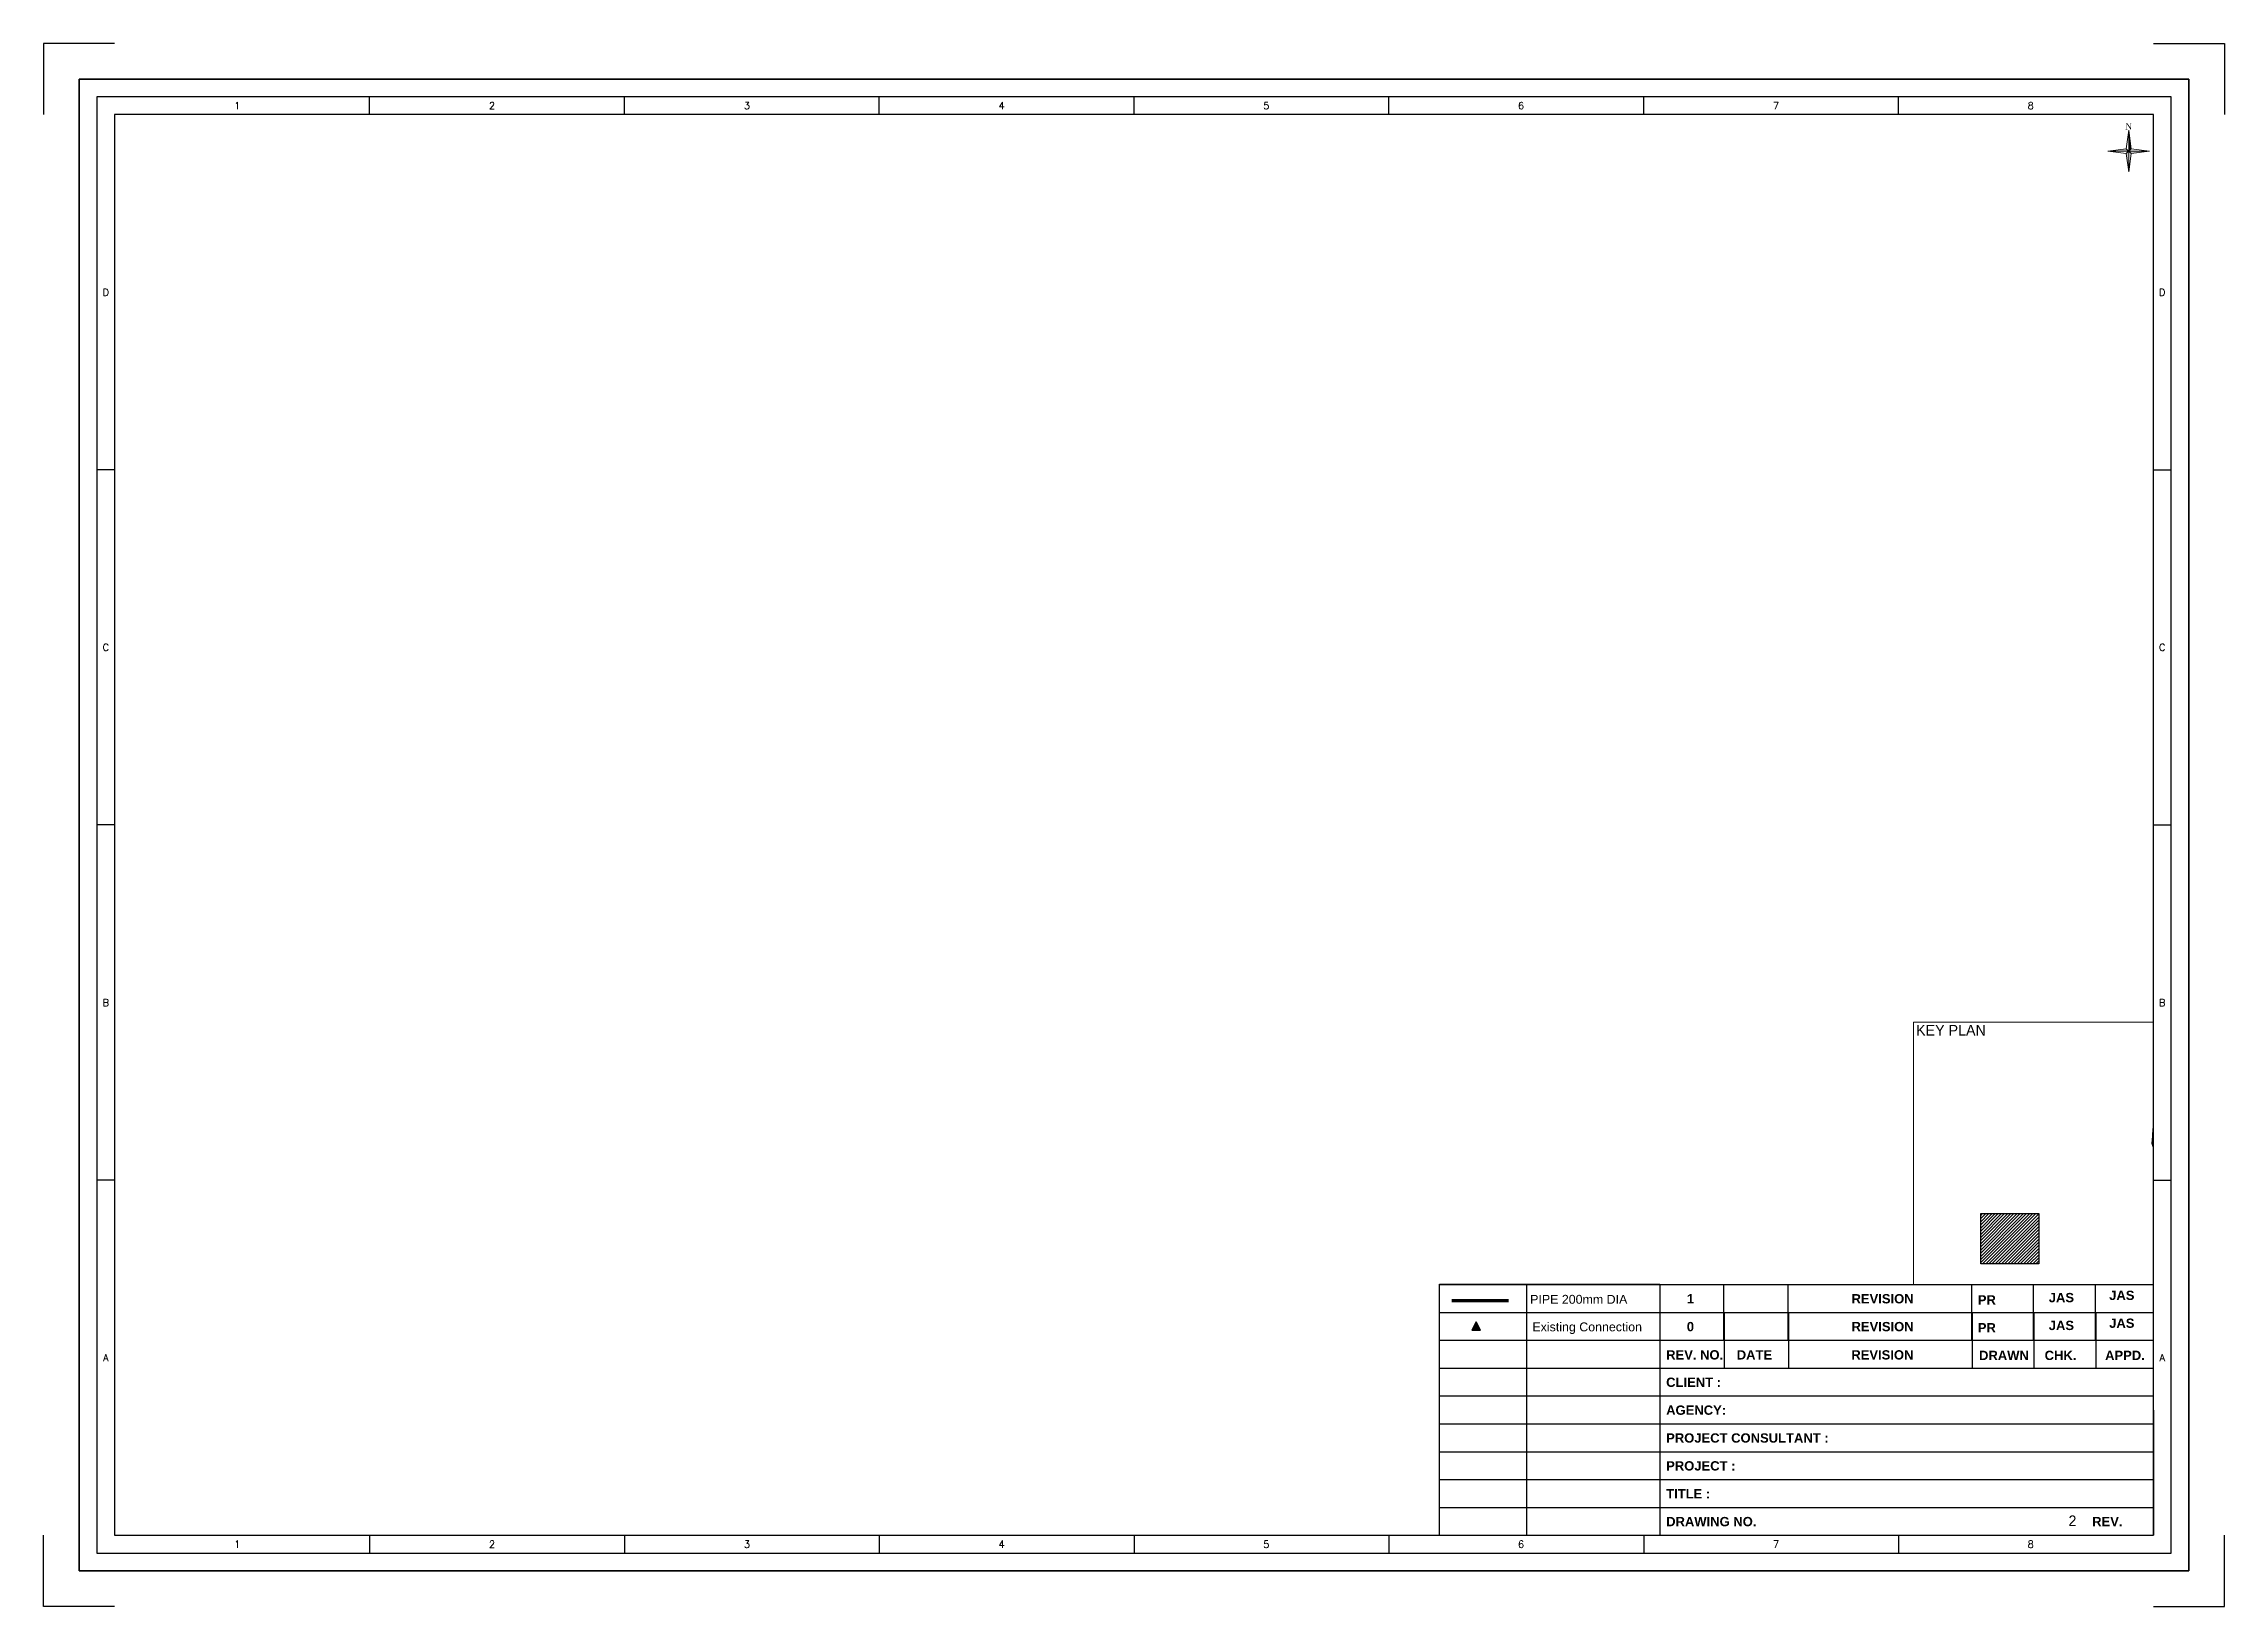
# Paper-space layout 'Layout1' of a CAD drawing. Header units: metres. Extents: x 579 to 1193, y -497 to -57.
# The model-space entities are those that its viewports show. They can reach past a viewport. Long polylines and large blocks are cut down to what shows.
import ezdxf
from ezdxf.enums import TextEntityAlignment as Align

# ---------------------------------------------------------------- set-up
doc = ezdxf.new("R2010")
doc.units = ezdxf.units.M
doc.header["$MEASUREMENT"] = 0
doc.layers.add('Legend Line', color=7, linetype='Continuous', lineweight=0)
doc.layers.add('VP', color=6, linetype='Continuous', lineweight=0)
for name, color, linetype in [('out fall', 152, 'Continuous'), ('PIPE200', 3, 'Continuous'), ('SHEET', 7, 'Continuous'), ('TXT', 7, 'Continuous'), ('Ward 2 p2', 23, 'Continuous')]:
    doc.layers.add(name, color=color, linetype=linetype)
doc.styles.add('Arial$001', font='arial.ttf', dxfattribs={"height": 3.132})
doc.styles.add('Geneva', font='arialbd.ttf', dxfattribs={"height": 30})
doc.styles.add('RS', font='romans.shx', dxfattribs={"width": 0.8})
doc.styles.add('TIT2', font='romantic.ttf')

# ---------------------------------------------------------------- blocks, each defined once
blk = doc.blocks.new('Sheet_A2')
at = {"layer": 'SHEET', "color": 1}
for p, q in [((81.75, 410), (81.75, 415)), ((153.5, 410), (153.5, 415)), ((225.25, 410), (225.25, 415)), ((297, 410), (297, 415)), ((368.75, 410), (368.75, 415)), ((440.5, 410), (440.5, 415)), ((512.25, 410), (512.25, 415)), ((10, 310), (5, 310)), ((584, 310), (589, 310)), ((10, 210), (5, 210)), ((584, 210), (589, 210)), ((10, 110), (5, 110)), ((584, 110), (589, 110)), ((81.75, 10), (81.75, 5)), ((153.5, 10), (153.5, 5)), ((225.25, 10), (225.25, 5)), ((297, 10), (297, 5)), ((368.75, 10), (368.75, 5)), ((440.5, 10), (440.5, 5)), ((512.25, 10), (512.25, 5))]:
    blk.add_line(p, q, dxfattribs=at)
at = {"layer": 'SHEET'}
for points in [[(10, 430), (-10, 430), (-10, 410)], [(584, 430), (604, 430), (604, 410)], [(10, -10), (-10, -10), (-10, 10)], [(584, -10), (604, -10), (604, 10)]]:
    blk.add_lwpolyline(points, dxfattribs=at)
blk.add_lwpolyline([(0, 0), (594, 0), (594, 420), (0, 420)], close=True, dxfattribs=at)
at = {"layer": 'SHEET', "color": 1}
for points in [[(5, 5), (589, 5), (589, 415), (5, 415)], [(10, 10), (584, 10), (584, 410), (10, 410)]]:
    blk.add_lwpolyline(points, close=True, dxfattribs=at)
at = {"layer": 'SHEET', "color": 1, "style": 'RS'}
for s, p in [('1', (44.51, 412.5)), ('2', (116.26, 412.5)), ('3', (188.01, 412.5)), ('4', (259.76, 412.5)), ('5', (334.24, 412.5)), ('6', (405.99, 412.5)), ('7', (477.74, 412.5)), ('8', (549.49, 412.5)), ('D', (7.5, 360)), ('D', (586.5, 360)), ('C', (7.5, 260)), ('C', (586.5, 260)), ('B', (7.5, 160)), ('B', (586.5, 160)), ('A', (7.5, 60)), ('A', (586.5, 60)), ('1', (44.51, 7.5)), ('2', (116.26, 7.5)), ('3', (188.01, 7.5)), ('4', (259.76, 7.5)), ('5', (334.24, 7.5)), ('6', (405.99, 7.5)), ('7', (477.74, 7.5)), ('8', (549.49, 7.5))]:
    blk.add_text(s, height=2, dxfattribs=at).set_placement(p, align=Align.MIDDLE)
blk = doc.blocks.new('TRIANGLE')
at = {"linetype": 'Continuous'}
h = blk.add_hatch(color=152, dxfattribs=at)
h.dxf.hatch_style = 1
h.paths.add_polyline_path([(0, 2.5), (-2.5, -2.5), (2.5, -2.5)])
at = {"color": 0}
blk.add_lwpolyline([(0, 2.5), (-2.5, -2.5), (2.5, -2.5)], close=True, dxfattribs=at)
blk = doc.blocks.new('TITLE BLOCK')
for p, q in [((693.6, 87.45), (894.63, 87.45)), ((693.78, 16.85), (693.78, 87.46)), ((718.28, 87.46), (718.28, 16.85)), ((755.88, 87.46), (755.88, 16.85)), ((773.8, 87.45), (773.8, 71.76)), ((791.9, 87.45), (791.9, 71.76)), ((843.58, 87.45), (843.58, 71.76)), ((861.01, 87.45), (861.01, 71.76)), ((878.45, 87.45), (878.45, 71.76)), ((894.75, 87.5), (894.81, 16.85)), ((693.78, 79.61), (894.81, 79.61)), ((773.98, 79.61), (773.98, 63.92)), ((792.07, 79.61), (792.07, 63.92)), ((843.76, 79.61), (843.76, 63.92)), ((861.19, 79.61), (861.19, 63.92)), ((878.63, 79.61), (878.63, 63.92)), ((693.85, 71.77), (894.81, 71.77)), ((693.84, 63.92), (894.81, 63.92)), ((693.83, 56.08), (894.81, 56.08)), ((693.78, 48.23), (894.81, 48.23)), ((693.78, 32.54), (894.81, 32.54)), ((693.78, 24.69), (894.81, 24.69)), ((693.78, 16.85), (894.81, 16.85))]:
    blk.add_line(p, q)
at = {"linetype": 'Continuous'}
blk.add_line((693.78, 87.46), (755.88, 87.46), dxfattribs=at)
at = {"layer": 'PIPE200', "const_width": 1}
blk.add_lwpolyline([(697.25, 82.93), (713.34, 82.93)], dxfattribs=at)
at = {"layer": 'TXT'}
blk.add_line((693.78, 40.38), (894.81, 40.38), dxfattribs=at)
at = {"layer": 'out fall', "xscale": 0.476250000001905, "yscale": 0.476250000001905}
blk.add_blockref('TRIANGLE', (704.14, 75.77), dxfattribs=at)
at = {"color": 7, "style": 'Arial$001'}
for s, p in [('PIPE 200mm DIA', (719.34, 83.3)), ('Existing Connection', (719.97, 75.54))]:
    blk.add_text(s, height=2.5, dxfattribs=at).set_placement(p, align=Align.MIDDLE_LEFT)
at = {"layer": 'TXT', "style": 'Geneva'}
for s, height, p in [('1', 2.62, (763.45, 82.15)), ('REVISION', 2.619, (809.83, 82.15)), ('PR', 2.619, (845.38, 81.84)), ('JAS', 2.619, (865.36, 82.48)), ('JAS', 2.619, (882.37, 83.12)), ('0', 2.62, (763.45, 74.31)), ('REVISION', 2.619, (809.83, 74.31)), ('PR', 2.619, (845.38, 74)), ('JAS', 2.619, (865.36, 74.64)), ('JAS', 2.619, (882.37, 75.27)), ('REV. NO.', 2.619, (757.64, 66.35)), ('DATE', 2.619, (777.51, 66.35)), ('REVISION', 2.619, (809.77, 66.35)), ('DRAWN', 2.619, (845.73, 66.21)), ('CHK.', 2.619, (864.2, 66.21)), ('APPD.', 2.619, (881.22, 66.21)), ('CLIENT :', 2.619, (757.64, 58.64)), ('AGENCY:', 2.619, (757.64, 50.79)), ('PROJECT CONSULTANT :', 2.6194, (757.64, 42.95)), ('PROJECT :', 2.619, (757.64, 35.1)), ('TITLE :', 2.619, (757.64, 27.26)), ('DRAWING NO.', 2.6194, (757.64, 19.41)), ('REV.', 2.619, (877.58, 19.41))]:
    blk.add_text(s, height=height, dxfattribs=at).set_placement(p)
blk = doc.blocks.new('NORTH')
h = blk.add_hatch(color=7)
h.paths.add_polyline_path([(-3.25, 0), (0, 0), (-0.38, 0.38)])
h.paths.add_polyline_path([(0, 0), (-0.38, -0.38), (0, -3.25)])
h.paths.add_polyline_path([(0, 0), (0.38, -0.38), (3.25, 0)])
blk.add_hatch(color=1).paths.add_polyline_path([(0, 0), (0.38, 0.38), (0, 3.25)])
at = {"color": 7}
for p, q in [((-3.25, 0), (-0.38, 0.38)), ((0, 3.25), (-0.38, 0.38)), ((-0.38, -0.38), (0.38, 0.38)), ((0.38, -0.38), (-0.38, 0.38)), ((0, 0), (0, 3.25)), ((0, 3.25), (0.38, 0.38)), ((3.25, 0), (0.38, 0.38)), ((0, 0), (-3.25, 0)), ((-3.25, 0), (-0.38, -0.38)), ((0, -3.25), (-0.38, -0.38)), ((0, 0), (3.25, 0)), ((0, 0), (0, -3.25)), ((0, -3.25), (0.38, -0.38)), ((3.25, 0), (0.38, -0.38))]:
    blk.add_line(p, q, dxfattribs=at)
at = {"color": 7, "style": 'TIT2'}
blk.add_text('N', height=0.989, dxfattribs=at).set_placement((-0.55, 3.37))
blk = doc.blocks.new('A$C15434546')
at = {"layer": 'Legend Line', "xscale": 75.83564754691906, "yscale": 75.83564754691906, "zscale": 75.83564754691906}
blk.add_blockref('NORTH', (247, 247), dxfattribs=at)

msp = doc.modelspace()

# ---------------------------------------------------------------- linework, layer by layer
at = {"color": 2, "linetype": 'Continuous', "lineweight": -3, "flags": 128}
msp.add_lwpolyline([(798975.77, 2423461.77), (798906.05, 2423462.96), (798879.75, 2423541.43), (798853.45, 2423619.89), (798827.15, 2423698.36), (798800.85, 2423776.82), (798807.41, 2423857.81), (798813.98, 2423938.79), (798862.7, 2423969.9), (798911.42, 2424001.01), (798969.51, 2424004.59), (799027.61, 2424008.16), (799090.17, 2424011.74), (799140.22, 2423947.39), (799190.27, 2423883.03), (799184.01, 2423790.98), (799177.76, 2423698.92), (799156.9, 2423619.07), (799136.05, 2423539.23), (799115.19, 2423459.39), (799045.48, 2423460.58), (798975.77, 2423461.77)], close=True, dxfattribs=at)
at = {"layer": 'Ward 2 p2', "const_width": 0.2}
msp.add_lwpolyline([(799027.61, 2424008.16), (798911.42, 2424001.01), (798813.98, 2423938.79), (798800.85, 2423776.82), (798906.05, 2423462.96), (799115.19, 2423459.39), (799177.76, 2423698.92), (799190.27, 2423883.03), (799090.17, 2424011.74), (799027.61, 2424008.16)], dxfattribs=at)

psp = doc.layouts.get("Layout1")

# ---------------------------------------------------------------- hatches: boundary and pattern name
h = psp.add_hatch()
h.set_pattern_fill('ANSI31', color=1, scale=5)
h.set_pattern_definition([(45, (1612.4177, -300.8867), (-0.4419417, 0.4419417), [])])
h.paths.add_polyline_path([(1140.35, -386.63), (1123.98, -386.63), (1123.98, -400.78), (1140.35, -400.78)])

# ---------------------------------------------------------------- linework, layer by layer
at = {"linetype": 'Continuous'}
psp.add_line((1033.66, -406.59), (971.56, -406.59), dxfattribs=at)
psp.add_lwpolyline([(1182.59, -67.2), (1182.59, -487.2), (588.59, -487.2), (588.59, -67.2)], close=True, dxfattribs=at)
psp.add_lwpolyline([(1123.98, -386.63), (1140.35, -386.63), (1140.35, -400.78), (1123.98, -400.78)], close=True)
at = {"layer": 'VP', "color": 7, "linetype": 'Continuous', "lineweight": 0}
psp.add_lwpolyline([(598.59, -477.2), (971.56, -477.2), (971.56, -406.59), (1172.59, -406.59), (1172.59, -77.2), (598.59, -77.2)], close=True, dxfattribs=at)

# ---------------------------------------------------------------- block references
for name, p in [('Sheet_A2', (588.59, -487.2)), ('TITLE BLOCK', (277.78, -494.05))]:
    psp.add_blockref(name, p)
at = {"linetype": 'Continuous', "lineweight": 0, "xscale": 0.02380899149255326, "yscale": 0.02380899149255326, "zscale": 0.02380899149255326}
psp.add_blockref('A$C15434546', (1159.76, -93.36), dxfattribs=at)

# ---------------------------------------------------------------- texts
at = {"color": 6, "insert": (1105.78, -333.49), "char_height": 3.003, "attachment_point": 1}
psp.add_mtext_dynamic_manual_height_columns('KEY PLAN ', width=40.1615, gutter_width=1, heights=[0], dxfattribs=at)
at = {"color": 0, "insert": (1148.69, -471.6), "char_height": 3, "attachment_point": 1}
psp.add_mtext_dynamic_manual_height_columns('2', width=21.0736, gutter_width=1, heights=[0], dxfattribs=at)

# ---------------------------------------------------------------- viewports
at = {"layer": '0'}
psp.add_viewport(center=(1138.81, -369.67), size=(67.55, 73.849), view_center_point=(797525.33, 2423671.23), view_height=2819.088, status=3, dxfattribs=at)
at = {"layer": 'VP', "color": 7, "linetype": 'Continuous', "lineweight": 0}
vp = psp.add_viewport(center=(885.59, -277.2), size=(574, 400), view_center_point=(797298.07, 2422759.71), view_height=529.7173, dxfattribs=at)
vp.dxf.flags = 0x10000  # cut along an outline
vp.dxf.clipping_boundary_handle = psp.add_lwpolyline([(598.59, -477.2), (971.56, -477.2), (971.56, -406.59), (1172.59, -406.59), (1172.59, -77.2), (598.59, -77.2)], format="xyb", close=True, dxfattribs={"invisible": 1}).dxf.handle

doc.saveas('drawing.dxf')
